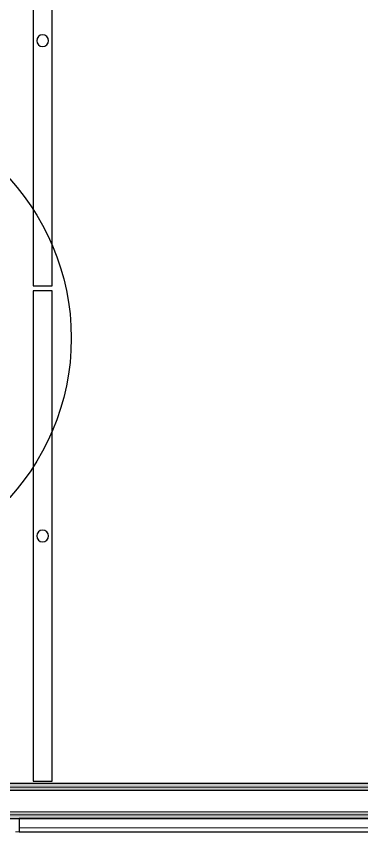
# Model space of a CAD drawing. Header units: millimetres. Extents: x 155920 to 295199, y -4084 to 97293.
# Drawn here: x 173152 to 174610, y 15055 to 18495 of the extents above; entities that cross this region are included whole.
import ezdxf

# ---------------------------------------------------------------- set-up
doc = ezdxf.new("R2010")
doc.units = ezdxf.units.MM
doc.header["$MEASUREMENT"] = 0
for name, color, linetype, lineweight in [('A-GENM', 8, 'CONTINUOUS', 9), ('A-WALL', 7, 'CONTINUOUS', 9), ('A-WALL-PATT', 7, 'CONTINUOUS', 25), ('I-WALL', 7, 'CONTINUOUS', 9)]:
    doc.layers.add(name, color=color, linetype=linetype, lineweight=lineweight)
doc.layers.add('Social Distancing', color=7, linetype='CONTINUOUS')

msp = doc.modelspace()

# ---------------------------------------------------------------- hatches: boundary and pattern name
at = {"layer": 'A-WALL-PATT', "lineweight": 5}
h = msp.add_hatch(color=256, dxfattribs=at)
h.paths.add_polyline_path([(175194.7, 15242.5), (175194.7, 15257.5), (172638.1, 15257.5), (172638.1, 15242.5), (174981.5, 15242.5)], flags=0)
h.paths.add_polyline_path([(170496.4, 15242.5), (170838.1, 15242.5), (170838.1, 15257.5), (170253.1, 15257.5), (170253.1, 15242.5)], flags=0)
h = msp.add_hatch(color=256, dxfattribs=at)
h.paths.add_polyline_path([(174682.5, 15230), (175194.7, 15230), (175194.7, 15242.5), (172638.1, 15242.5), (172638.1, 15230)], flags=0)
h.paths.add_polyline_path([(170838.1, 15230), (170838.1, 15242.5), (170253.1, 15242.5), (170253.1, 15230), (170496.4, 15230)], flags=0)
h = msp.add_hatch(color=256, dxfattribs=at)
h.paths.add_polyline_path([(174981.5, 15125.5), (175194.7, 15125.5), (175194.7, 15138), (172638.1, 15138), (172638.1, 15125.5), (174682.5, 15125.5)], flags=0)
h.paths.add_polyline_path([(170496.4, 15125.5), (170838.1, 15125.5), (170838.1, 15138), (170253.1, 15138), (170253.1, 15125.5)], flags=0)
at = {"layer": 'A-WALL-PATT', "lineweight": 9}
h = msp.add_hatch(color=256, dxfattribs=at)
h.paths.add_polyline_path([(174682.5, 15110.5), (175194.7, 15110.5), (175194.7, 15125.5), (172638.1, 15125.5), (172638.1, 15110.5)], flags=0)
h.paths.add_polyline_path([(170838.1, 15110.5), (170838.1, 15125.5), (170253.1, 15125.5), (170253.1, 15110.5), (170496.4, 15110.5)], flags=0)

# ---------------------------------------------------------------- linework, layer by layer
at = {"layer": 'A-GENM', "lineweight": 30}
for p, q in [((173223.1, 19427.3), (173223.1, 17357.3)), ((173303.1, 17357.3), (173303.1, 19427.3)), ((173223.1, 17357.3), (173303.1, 17357.3)), ((173303.1, 17337.3), (173223.1, 17337.3)), ((173223.1, 17337.3), (173223.1, 15267.3)), ((173303.1, 15267.3), (173303.1, 17337.3)), ((173223.1, 15267.3), (173303.1, 15267.3))]:
    msp.add_line(p, q, dxfattribs=at)
for centre, start, end in [((173263.1, 18392.3), 90, 270), ((173263.1, 18392.3), 270, 90), ((173263.1, 16302.3), 90, 270), ((173263.1, 16302.3), 270, 90)]:
    msp.add_arc(centre, 25, start, end, dxfattribs=at)
at = {"layer": 'A-WALL'}
for p, q in [((175194.7, 15242.5), (172638.1, 15242.5)), ((175194.7, 15230), (172638.1, 15230)), ((175194.7, 15229), (172638.1, 15229)), ((175194.7, 15139), (172638.1, 15139)), ((175194.7, 15138), (172638.1, 15138)), ((175194.7, 15125.5), (172638.1, 15125.5)), ((176164.3, 15070.5), (173164.3, 15070.5))]:
    msp.add_line(p, q, dxfattribs=at)
at = {"layer": 'I-WALL', "lineweight": 30}
for p, q in [((175194.7, 15257.5), (172638.1, 15257.5)), ((172638.1, 15110.5), (175194.7, 15110.5)), ((176164.3, 15110.5), (173164.3, 15110.5)), ((173164.3, 15110.5), (173164.3, 15054.5)), ((173164.3, 15054.5), (176164.3, 15054.5))]:
    msp.add_line(p, q, dxfattribs=at)
at = {"layer": 'I-WALL'}
msp.add_line((173164.3, 15054.5), (173148.3, 15054.5), dxfattribs=at)
at = {"layer": 'Social Distancing'}
msp.add_circle((172383.9, 17136.9), 1000, dxfattribs=at)
msp.add_circle((172383.9, 17136.9), 1000, dxfattribs=at)

doc.saveas('drawing.dxf')
